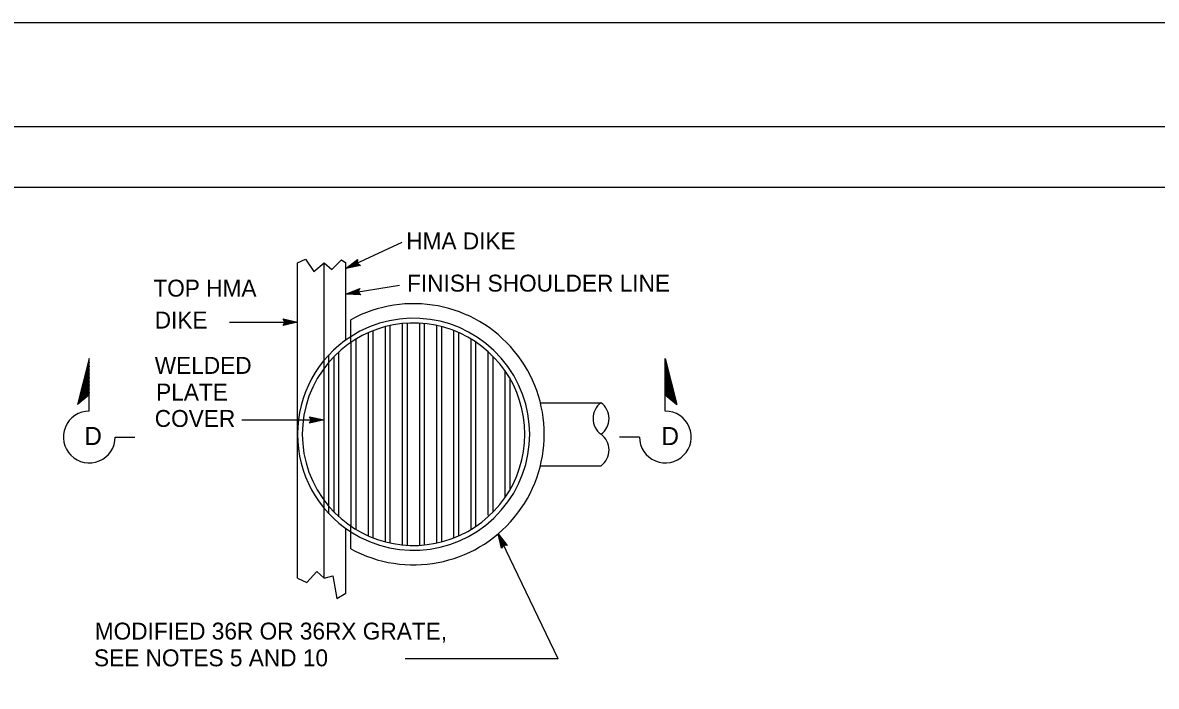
# Model space of a CAD drawing. Extents: x -894 to 866, y -472 to 714.
# Drawn here: x 162 to 630.6, y 439.1 to 713.6 of the extents above; entities that cross this region are included whole.
import ezdxf

# ---------------------------------------------------------------- set-up
doc = ezdxf.new("R2010")
doc.units = 0
for name, color, linetype in [('border_PLOTTING-ELEMENTS', 7, 'Continuous'), ('border_rw_22x34_Cut_Lines', 7, 'Continuous'), ('border_SHEET', 7, 'Continuous'), ('df_DETAIL-anno', 7, 'Continuous'), ('df_INLET', 7, 'Continuous'), ('df_PIPE', 7, 'Continuous'), ('pp_PRESENTATION', 7, 'Continuous'), ('STR_Concrete A', 7, 'Continuous')]:
    doc.layers.add(name, color=color, linetype=linetype)

msp = doc.modelspace()

# ---------------------------------------------------------------- linework, layer by layer
at = {"layer": 'border_PLOTTING-ELEMENTS'}
for points in [[(-894.04, -472.44), (865.96, -472.44), (865.96, 713.56), (-894.04, 713.56)], [(-864.04, 670.56), (835.96, 670.56), (835.96, -429.44), (-864.04, -429.44)]]:
    msp.add_lwpolyline(points, close=True, dxfattribs=at)
at = {"layer": 'border_rw_22x34_Cut_Lines'}
msp.add_lwpolyline([(-864.04, 670.56), (835.96, 670.56), (835.96, -429.44), (-864.04, -429.44)], close=True, dxfattribs=at)
at = {"layer": 'border_SHEET'}
msp.add_line((-814.04, 645.56), (810.96, 645.56), dxfattribs=at)
at = {"layer": 'df_DETAIL-anno'}
for p, q in [((318.72, 622.71), (295.58, 611.87)), ((295.58, 611.87), (300.45, 615.62)), ((296.84, 612.46), (300.39, 615.2)), ((298.08, 613.04), (300.37, 614.81)), ((299.33, 613.63), (300.31, 614.38)), ((300.45, 615.62), (300.29, 614.08)), ((300.29, 614.08), (301.58, 613.2)), ((300.45, 615.62), (300.45, 615.62)), ((301.58, 613.2), (295.58, 611.87)), ((295.58, 611.87), (295.58, 611.87)), ((301.23, 613.43), (296.83, 612.46)), ((300.87, 613.66), (298.08, 613.04)), ((300.56, 613.9), (299.33, 613.63)), ((301.58, 613.2), (301.58, 613.2)), ((317.7, 604.93), (295.58, 601.35)), ((295.58, 601.35), (301.29, 603.62)), ((301.72, 600.99), (295.58, 601.35)), ((295.58, 601.35), (295.58, 601.35)), ((301.44, 601.3), (296.94, 601.57)), ((296.95, 601.58), (301.11, 603.23)), ((298.31, 601.79), (300.99, 602.86)), ((301.16, 601.62), (298.31, 601.79)), ((299.67, 602.01), (300.82, 602.47)), ((300.93, 601.94), (299.67, 602.01)), ((301.29, 603.62), (300.71, 602.18)), ((300.71, 602.18), (301.72, 600.99)), ((301.29, 603.62), (301.29, 603.62)), ((301.72, 600.99), (301.72, 600.99)), ((270.44, 589.69), (269.64, 591.03)), ((269.64, 591.03), (269.64, 591.03)), ((269.64, 591.03), (275.64, 589.69)), ((269.85, 590.67), (274.26, 589.69)), ((247.43, 589.69), (275.64, 589.69)), ((275.64, 589.69), (269.64, 588.36)), ((269.64, 588.36), (270.44, 589.69)), ((269.64, 588.36), (269.64, 588.36)), ((274.24, 589.68), (269.87, 588.72)), ((272.87, 589.69), (270.05, 589.06)), ((270.09, 590.31), (272.87, 589.69)), ((270.26, 589.97), (271.49, 589.69)), ((271.49, 589.69), (270.28, 589.42)), ((275.64, 589.69), (275.64, 589.69)), ((252.61, 549.26), (286.58, 549.26)), ((281.38, 549.26), (280.58, 550.6)), ((280.58, 550.6), (280.58, 550.6)), ((280.58, 550.6), (286.58, 549.26)), ((286.58, 549.26), (280.58, 547.93)), ((280.58, 547.93), (281.38, 549.26)), ((280.79, 550.24), (285.2, 549.26)), ((285.19, 549.26), (280.81, 548.29)), ((283.81, 549.26), (280.99, 548.63)), ((281.03, 549.88), (283.81, 549.26)), ((281.2, 549.54), (282.43, 549.26)), ((282.43, 549.26), (281.22, 548.99)), ((286.58, 549.26), (286.58, 549.26)), ((280.58, 547.93), (280.58, 547.93)), ((383.36, 450.52), (358.52, 502.18)), ((359.91, 496.19), (358.52, 502.18)), ((358.52, 502.18), (358.52, 502.18)), ((358.52, 502.18), (362.32, 497.35)), ((360.14, 496.54), (359.12, 500.93)), ((359.13, 500.92), (361.89, 497.4)), ((360.36, 496.91), (359.72, 499.69)), ((359.72, 499.69), (361.51, 497.41)), ((360.77, 497.49), (359.91, 496.19)), ((360.6, 497.21), (360.31, 498.44)), ((360.31, 498.44), (361.08, 497.47)), ((362.32, 497.35), (360.77, 497.49)), ((362.32, 497.35), (362.32, 497.35)), ((359.91, 496.19), (359.91, 496.19)), ((383.36, 450.52), (320.13, 450.52))]:
    msp.add_line(p, q, dxfattribs=at)
at = {"layer": 'df_INLET'}
for p, q in [((297.58, 581.29), (297.58, 590.68)), ((306.89, 500.48), (306.89, 586.21)), ((311.96, 498.84), (311.96, 587.86)), ((313.96, 498.36), (313.96, 588.33)), ((319.04, 497.57), (319.04, 589.12)), ((321.04, 497.42), (321.04, 589.28)), ((326.12, 497.42), (326.12, 589.28)), ((328.12, 497.57), (328.12, 589.12)), ((333.19, 498.36), (333.19, 588.33)), ((335.19, 498.84), (335.19, 587.86)), ((340.27, 500.48), (340.27, 586.21)), ((297.81, 505.24), (297.81, 581.45)), ((299.81, 503.96), (299.81, 582.73)), ((304.89, 501.32), (304.89, 585.38)), ((342.27, 501.32), (342.27, 585.38)), ((347.35, 503.96), (347.35, 582.73)), ((349.35, 505.24), (349.35, 581.45)), ((292.73, 509.22), (292.73, 577.47)), ((354.42, 509.82), (354.42, 577.47)), ((286.58, 512.77), (286.58, 573.92)), ((288.58, 510.5), (288.58, 576.2)), ((290.73, 511.14), (290.73, 575.55)), ((356.42, 511.14), (356.42, 575.55)), ((361.5, 517.31), (361.5, 569.38)), ((363.5, 520.5), (363.5, 566.2)), ((277.58, 543.35), (277.58, 543.35)), ((369.58, 543.35), (369.58, 543.35)), ((297.58, 496.02), (297.58, 505.4))]:
    msp.add_line(p, q, dxfattribs=at)
for radius, start, end in [(54, 241.2178, 118.7822), (48, 237.2028, 122.7972), (46, 220.4591, 139.5409), (48, 122.7972, 237.2028), (46, 139.5409, 220.4591)]:
    msp.add_arc((323.58, 543.35), radius, start, end, dxfattribs=at)
at = {"layer": 'df_PIPE'}
for p, q in [((375.99, 556.35), (401.06, 556.35)), ((375.99, 530.35), (401.06, 530.35))]:
    msp.add_line(p, q, dxfattribs=at)
for centre, start, end in [((405.79, 549.85), 126, 234), ((396.34, 549.85), 306, 54), ((396.34, 536.85), 306, 54)]:
    msp.add_arc(centre, 8.03, start, end, dxfattribs=at)
at = {"layer": 'pp_PRESENTATION'}
for p, q in [((189.52, 574.63), (184.68, 555.69)), ((189.52, 573.07), (185.19, 556.09)), ((189.52, 552.93), (189.52, 574.63)), ((427.64, 574.63), (432.47, 555.68)), ((427.64, 552.92), (427.64, 574.63)), ((427.64, 573.07), (431.97, 556.09)), ((189.52, 571.52), (185.69, 556.5)), ((189.52, 569.96), (186.19, 556.9)), ((189.52, 568.4), (186.69, 557.31)), ((427.64, 571.51), (431.47, 556.49)), ((427.64, 569.96), (430.97, 556.9)), ((427.64, 568.4), (430.47, 557.3)), ((189.52, 566.84), (187.19, 557.71)), ((189.52, 565.28), (187.69, 558.12)), ((189.52, 563.73), (188.19, 558.52)), ((427.64, 566.84), (429.97, 557.71)), ((427.64, 565.28), (429.47, 558.11)), ((427.64, 563.72), (428.97, 558.52)), ((189.52, 559.6), (184.68, 555.69)), ((189.52, 562.17), (188.69, 558.93)), ((189.52, 560.61), (189.19, 559.34)), ((427.64, 562.16), (428.47, 558.93)), ((427.64, 560.61), (427.96, 559.33)), ((427.64, 559.59), (432.47, 555.68)), ((200.23, 542.21), (208.38, 542.21)), ((416.92, 542.21), (408.77, 542.21))]:
    msp.add_line(p, q, dxfattribs=at)
for centre, start, end in [((189.52, 542.21), 90, 0.0005), ((427.64, 542.21), 179.9995, 90)]:
    msp.add_arc(centre, 10.72, start, end, dxfattribs=at)
at = {"layer": 'STR_Concrete A'}
for p, q in [((275.58, 483.85), (275.58, 614.19)), ((286.58, 573.92), (286.58, 614.19)), ((295.58, 582.33), (295.58, 614.19)), ((286.58, 483.85), (286.58, 512.77)), ((295.58, 477.67), (295.58, 504.36))]:
    msp.add_line(p, q, dxfattribs=at)
for points in [[(275.58, 614.19), (278.83, 615.82), (282.28, 610.66), (286.58, 614.19), (289.74, 611.52), (293.76, 615.54), (295.58, 614.19)], [(275.58, 483.85), (279.41, 482.1), (283.57, 486.54), (286.58, 483.85), (290.17, 484.82), (291.89, 475.49), (295.58, 477.67)]]:
    msp.add_lwpolyline(points, dxfattribs=at)

# ---------------------------------------------------------------- texts
at = {"layer": 'df_DETAIL-anno'}
for s, p in [('HMA DIKE', (320.54, 619.79)), ('FINISH SHOULDER LINE', (320.88, 602.34)), ('TOP HMA', (216, 600.27)), ('DIKE', (216.56, 587.07)), ('WELDED', (216.58, 568.32)), ('PLATE', (217.15, 557.28)), ('COVER', (216.57, 546.38)), ('MODIFIED 36R OR 36RX GRATE,', (191.78, 458.44)), ('SEE NOTES 5 AND 10', (191.46, 447.38))]:
    msp.add_text(s, height=7, dxfattribs=at).set_placement(p)
at = {"layer": 'pp_PRESENTATION'}
for p in [(187.48, 538.87), (426.06, 538.84)]:
    msp.add_text('D', height=7.5, dxfattribs=at).set_placement(p)

doc.saveas('drawing.dxf')
